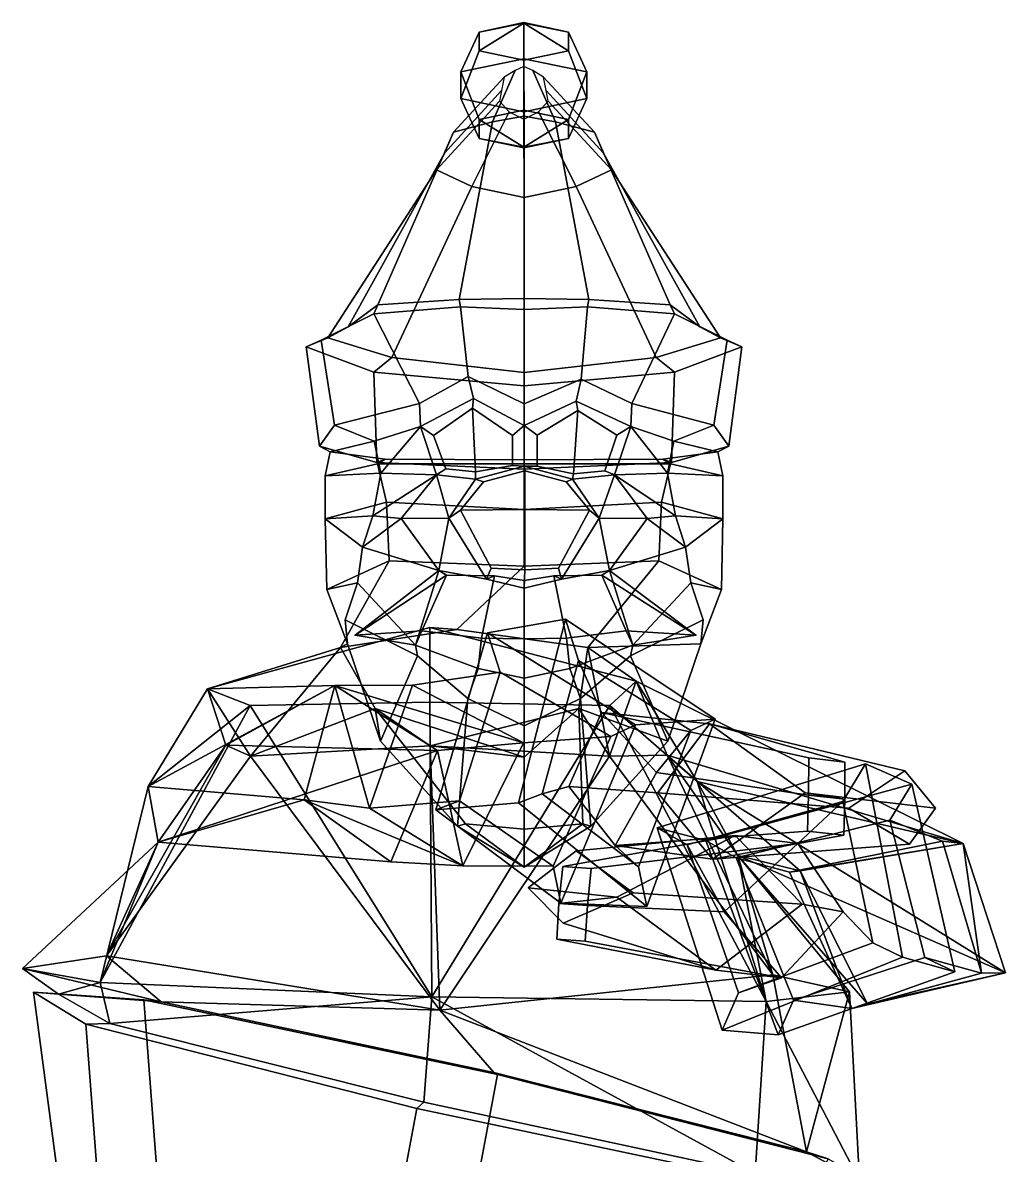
# Model space of a CAD drawing. Extents: x -126 to 174, y -161 to 360.
# Drawn here: x -126.2 to 173.9, y 14.1 to 360 of the extents above; entities that cross this region are included whole.
import ezdxf

# ---------------------------------------------------------------- set-up
doc = ezdxf.new("R2010")
doc.units = 0

msp = doc.modelspace()

# ---------------------------------------------------------------- linework, layer by layer
for p in [(-24.693838, 172.983459, 69.326523), (79.312729, 172.983459, 69.326523)]:
    msp.add_point(p)
for points in [[(13.226995, 357.175781, -37.056885), (26.835888, 360.039276, -43.950081), (26.83589, 349.030823, -55.218964), (7.589989, 344.981293, -45.470581)], [(26.83588, 348.585419, -16.37746), (26.835884, 359.854767, -27.861378), (13.226992, 351.448883, -23.270603)], [(13.226992, 351.448883, -23.270603), (26.835884, 359.854767, -27.861378), (13.226995, 357.175781, -37.056885)], [(26.835884, 359.854767, -27.861378), (26.835888, 360.039276, -43.950081), (13.226995, 357.175781, -37.056885)], [(26.83588, 348.585419, -16.37746), (40.444805, 351.448853, -23.270599), (26.835884, 359.854767, -27.861378)], [(26.835884, 359.854767, -27.861378), (40.444809, 357.175781, -37.056881), (26.835888, 360.039276, -43.950081)], [(40.444805, 351.448853, -23.270599), (40.444809, 357.175781, -37.056881), (26.835884, 359.854767, -27.861378)], [(40.444809, 357.175781, -37.056881), (46.081783, 344.981262, -45.470577), (26.83589, 349.030823, -55.218964), (26.835888, 360.039276, -43.950081)], [(7.589984, 336.882172, -25.973759), (13.226992, 351.448883, -23.270603), (13.226995, 357.175781, -37.056885), (7.589989, 344.981293, -45.470581)], [(46.081776, 336.882172, -25.973755), (46.081783, 344.981262, -45.470577), (40.444809, 357.175781, -37.056881), (40.444805, 351.448853, -23.270599)], [(26.83588, 332.832642, -16.225403), (26.83588, 348.585419, -16.37746), (13.226992, 351.448883, -23.270603), (7.589984, 336.882172, -25.973759)], [(26.83588, 332.832642, -16.225403), (46.081776, 336.882172, -25.973755), (40.444805, 351.448853, -23.270599), (26.83588, 348.585419, -16.37746)], [(13.226996, 330.414551, -48.173683), (7.589989, 344.981293, -45.470581), (26.83589, 349.030823, -55.218964), (26.83589, 333.278015, -55.066875)], [(26.825895, 346.601044, -23.410089), (24.130474, 345.436859, -23.901073), (17.251219, 329.703247, 33.095112), (26.877728, 331.514313, 36.088352)], [(26.825895, 346.601044, -23.410089), (26.877728, 331.514313, 36.088352), (36.504234, 329.703247, 33.095116), (29.521318, 345.436859, -23.901073)], [(40.444809, 330.414551, -48.173679), (26.83589, 333.278015, -55.066875), (26.83589, 349.030823, -55.218964), (46.081783, 344.981262, -45.470577)], [(20.789972, 343.441986, -24.742373), (20.039957, 339.333252, -26.475145), (2.642233, 320.20813, 17.402285), (5.320861, 326.599945, 27.966179)], [(24.130474, 345.436859, -23.901073), (20.789972, 343.441986, -24.742373), (5.320861, 326.599945, 27.966179), (17.251219, 329.703247, 33.095112)], [(7.589984, 336.882172, -25.973759), (7.589989, 344.981293, -45.470581), (13.226996, 330.414551, -48.173683), (13.226994, 324.687653, -34.387402)], [(29.521318, 345.436859, -23.901073), (36.504234, 329.703247, 33.095116), (48.434593, 326.599945, 27.966181), (32.861816, 343.441986, -24.742371)], [(32.861816, 343.441986, -24.742371), (48.434593, 326.599945, 27.966181), (51.113216, 320.20813, 17.402288), (33.611832, 339.333252, -26.475143)], [(46.081776, 336.882172, -25.973755), (40.444805, 324.687622, -34.387398), (40.444809, 330.414551, -48.173679), (46.081783, 344.981262, -45.470577)], [(20.039957, 339.333252, -26.475145), (19.353296, 336.018951, -27.872875), (0.189876, 315.052246, 8.880999), (2.642233, 320.20813, 17.402285)], [(33.611832, 339.333252, -26.475143), (51.113216, 320.20813, 17.402288), (53.565578, 315.052246, 8.881001), (34.298492, 336.018951, -27.872873)], [(19.353296, 336.018951, -27.872875), (22.35424, 332.779175, -29.239166), (10.907537, 310.012207, 0.551249), (0.189876, 315.052246, 8.880999)], [(26.83588, 332.832642, -16.225403), (7.589984, 336.882172, -25.973759), (13.226994, 324.687653, -34.387402), (26.835882, 321.824188, -27.494257)], [(26.83588, 332.832642, -16.225403), (26.835882, 321.824188, -27.494257), (40.444805, 324.687622, -34.387398), (46.081776, 336.882172, -25.973755)], [(34.298492, 336.018951, -27.872873), (53.565578, 315.052246, 8.881001), (42.847912, 310.012207, 0.551251), (31.297546, 332.779144, -29.239164)], [(22.35424, 332.779175, -29.239166), (26.825893, 330.596558, -30.159653), (26.877724, 306.616821, -5.060438), (10.907537, 310.012207, 0.551249)], [(26.835876, 322.008636, -43.582909), (13.226996, 330.414551, -48.173683), (26.83589, 333.278015, -55.066875)], [(31.297546, 332.779144, -29.239164), (42.847912, 310.012207, 0.551251), (26.877724, 306.616821, -5.060438), (26.825893, 330.596558, -30.159653)], [(26.835876, 322.008636, -43.582909), (26.83589, 333.278015, -55.066875), (40.444809, 330.414551, -48.173679)], [(-17.742844, 273.825684, 58.436119), (7.117462, 275.469116, 71.301369), (17.251219, 329.703247, 33.095112), (5.320861, 326.599945, 27.966179)], [(26.905725, 275.800354, 78.72905), (26.877728, 331.514313, 36.088352), (17.251219, 329.703247, 33.095112), (7.117462, 275.469116, 71.301369)], [(13.226994, 324.687653, -34.387402), (13.226996, 330.414551, -48.173683), (26.835876, 322.008636, -43.582909)], [(40.444805, 324.687622, -34.387398), (26.835876, 322.008636, -43.582909), (40.444809, 330.414551, -48.173679)], [(26.905725, 275.800354, 78.72905), (46.693985, 275.469116, 71.301369), (36.504234, 329.703247, 33.095116), (26.877728, 331.514313, 36.088352)], [(71.554298, 273.825684, 58.436119), (48.434593, 326.599945, 27.966181), (36.504234, 329.703247, 33.095116), (46.693985, 275.469116, 71.301369)], [(-26.783375, 267.128174, 30.988934), (-17.742844, 273.825684, 58.436119), (5.320861, 326.599945, 27.966179), (2.642233, 320.20813, 17.402285)], [(80.594826, 267.128174, 30.988934), (51.113216, 320.20813, 17.402288), (48.434593, 326.599945, 27.966181), (71.554298, 273.825684, 58.436119)], [(26.835882, 321.824188, -27.494257), (13.226994, 324.687653, -34.387402), (26.835876, 322.008636, -43.582909)], [(26.835882, 321.824188, -27.494257), (26.835876, 322.008636, -43.582909), (40.444805, 324.687622, -34.387398)], [(-33.053314, 263.813721, 8.020736), (-26.783375, 267.128174, 30.988934), (2.642233, 320.20813, 17.402285), (0.189876, 315.052246, 8.880999)], [(86.864769, 263.813721, 8.020736), (53.565578, 315.052246, 8.881001), (51.113216, 320.20813, 17.402288), (80.594826, 267.128174, 30.988934)], [(-13.465402, 257.734619, -12.718247), (-33.053314, 263.813721, 8.020736), (0.189876, 315.052246, 8.880999), (10.907537, 310.012207, 0.551249)], [(67.276848, 257.734619, -12.718247), (42.847912, 310.012207, 0.551251), (53.565578, 315.052246, 8.881001), (86.864769, 263.813721, 8.020736)], [(26.905724, 253.169281, -31.686663), (-13.465402, 257.734619, -12.718247), (10.907537, 310.012207, 0.551249), (26.877724, 306.616821, -5.060438)], [(26.905724, 253.169281, -31.686663), (26.877724, 306.616821, -5.060438), (42.847912, 310.012207, 0.551251), (67.276848, 257.734619, -12.718247)], [(-18.985195, 271.146545, 63.04776), (-17.742844, 273.825684, 58.436119), (-26.783375, 267.128174, 30.988934), (-35.082054, 263.071838, 32.398884)], [(7.506126, 273.211639, 76.206696), (7.117462, 275.469116, 71.301369), (-17.742844, 273.825684, 58.436119), (-18.985195, 271.146545, 63.04776)], [(26.905725, 272.46347, 82.322197), (26.905725, 275.800354, 78.72905), (7.117462, 275.469116, 71.301369), (7.506126, 273.211639, 76.206696)], [(26.905725, 272.46347, 82.322197), (46.305321, 273.211639, 76.206696), (46.693985, 275.469116, 71.301369), (26.905725, 275.800354, 78.72905)], [(46.305321, 273.211639, 76.206696), (72.796646, 271.146515, 63.04776), (71.554298, 273.825684, 58.436119), (46.693985, 275.469116, 71.301369)], [(72.796646, 271.146515, 63.04776), (88.893501, 263.071838, 32.398884), (80.594826, 267.128174, 30.988934), (71.554298, 273.825684, 58.436119)], [(-5.077782, 243.688904, 69.30027), (-18.985195, 271.146545, 63.04776), (-35.082054, 263.071838, 32.398884), (-31.034988, 237.117004, 50.740227)], [(9.862952, 251.934692, 80.414719), (7.506126, 273.211639, 76.206696), (-18.985195, 271.146545, 63.04776), (-5.077782, 243.688904, 69.30027)], [(26.905724, 243.605743, 84.638733), (26.905725, 272.46347, 82.322197), (7.506126, 273.211639, 76.206696), (9.862952, 251.934692, 80.414719)], [(26.905724, 243.605743, 84.638733), (44.352219, 251.13031, 80.485092), (46.305321, 273.211639, 76.206696), (26.905725, 272.46347, 82.322197)], [(44.352219, 251.13031, 80.485092), (59.761272, 243.688904, 69.300278), (72.796646, 271.146515, 63.04776), (46.305321, 273.211639, 76.206696)], [(59.761272, 243.688904, 69.300278), (84.846443, 237.117004, 50.740227), (88.893501, 263.071838, 32.398884), (72.796646, 271.146515, 63.04776)], [(-35.082054, 263.071838, 32.398884), (-26.783375, 267.128174, 30.988934), (-33.053314, 263.813721, 8.020736), (-39.607742, 261.060852, 6.597135)], [(88.893501, 263.071838, 32.398884), (93.419197, 261.060852, 6.597135), (86.864769, 263.813721, 8.020736), (80.594826, 267.128174, 30.988934)], [(-39.607742, 261.060852, 6.597135), (-33.053314, 263.813721, 8.020736), (-13.465402, 257.734619, -12.718247), (-18.994118, 253.283447, -16.152071)], [(-31.034988, 237.117004, 50.740227), (-35.082054, 263.071838, 32.398884), (-39.607742, 261.060852, 6.597135), (-35.608406, 230.677643, 13.438421)], [(93.419197, 261.060852, 6.597135), (72.805565, 253.283447, -16.152071), (67.276848, 257.734619, -12.718247), (86.864769, 263.813721, 8.020736)], [(84.846443, 237.117004, 50.740227), (89.419861, 230.677643, 13.438421), (93.419197, 261.060852, 6.597135), (88.893501, 263.071838, 32.398884)], [(-35.608406, 230.677643, 13.438421), (-39.607742, 261.060852, 6.597135), (-18.994118, 253.283447, -16.152071), (-18.098791, 225.67041, -12.375442)], [(89.419861, 230.677643, 13.438421), (71.91024, 225.67041, -12.375442), (72.805565, 253.283447, -16.152071), (93.419197, 261.060852, 6.597135)], [(-18.994118, 253.283447, -16.152071), (-13.465402, 257.734619, -12.718247), (26.905724, 253.169281, -31.686663), (26.905724, 249.170624, -35.906193)], [(72.805565, 253.283447, -16.152071), (26.905724, 249.170624, -35.906193), (26.905724, 253.169281, -31.686663), (67.276848, 257.734619, -12.718247)], [(-18.098791, 225.67041, -12.375442), (-18.994118, 253.283447, -16.152071), (26.905724, 249.170624, -35.906193), (26.905722, 223.662384, -32.043377)], [(71.91024, 225.67041, -12.375442), (26.905722, 223.662384, -32.043377), (26.905724, 249.170624, -35.906193), (72.805565, 253.283447, -16.152071)], [(9.862952, 251.934692, 80.414719), (-5.077782, 243.688904, 69.30027), (-4.785073, 236.755554, 67.800293), (11.431643, 245.288544, 79.763893)], [(26.905724, 243.605743, 84.638733), (9.862952, 251.934692, 80.414719), (11.431643, 245.288544, 79.763893), (26.905724, 236.997406, 81.915031)], [(26.905724, 243.605743, 84.638733), (26.905724, 236.997406, 81.915031), (42.783527, 244.481689, 79.777969), (44.352219, 251.13031, 80.485092)], [(44.352219, 251.13031, 80.485092), (42.783527, 244.481689, 79.777969), (59.468559, 236.755554, 67.800293), (59.761272, 243.688904, 69.300278)], [(-18.869452, 232.178986, 51.160728), (-4.785073, 236.755554, 67.800293), (-5.077782, 243.688904, 69.30027), (-31.034988, 237.117004, 50.740227)], [(11.172795, 242.315979, 77.301086), (11.431643, 245.288544, 79.763893), (-4.785073, 236.755554, 67.800293), (-0.764337, 233.947266, 67.485512)], [(12.072152, 222.822876, 75.471558), (11.172795, 242.315979, 77.301086), (-0.764337, 233.947266, 67.485512), (2.982665, 223.757446, 70.379333)], [(11.172795, 242.315979, 77.301086), (23.320669, 233.944092, 78.927116), (26.905724, 236.997406, 81.915031), (11.431643, 245.288544, 79.763893)], [(23.320669, 233.944092, 78.927116), (11.172795, 242.315979, 77.301086), (12.072152, 222.822876, 75.471558), (23.320669, 224.826843, 79.771317)], [(43.290398, 241.62085, 77.100037), (42.783527, 244.481689, 79.777969), (26.905724, 236.997406, 81.915031), (30.943916, 234.063354, 79.10743)], [(43.290398, 241.62085, 77.100037), (55.209743, 234.066772, 64.982018), (59.468559, 236.755554, 67.800293), (42.783527, 244.481689, 79.777969)], [(72.680901, 232.178986, 51.160728), (84.846443, 237.117004, 50.740227), (59.761272, 243.688904, 69.300278), (59.468559, 236.755554, 67.800293)], [(30.943916, 234.063354, 79.10743), (30.943916, 224.558746, 80.149673), (41.973385, 222.21051, 74.841347), (43.290398, 241.62085, 77.100037)], [(41.973385, 222.21051, 74.841347), (51.535709, 223.206543, 68.554626), (55.209743, 234.066772, 64.982018), (43.290398, 241.62085, 77.100037)], [(-31.034988, 237.117004, 50.740227), (-35.608406, 230.677643, 13.438421), (-32.302864, 229.014526, 14.244472), (-18.869452, 232.178986, 51.160728)], [(-16.8967, 222.477356, 51.487389), (-4.785073, 236.755554, 67.800293), (-18.869452, 232.178986, 51.160728)], [(0.145194, 221.916748, 71.380676), (-4.785073, 236.755554, 67.800293), (-16.8967, 222.477356, 51.487389)], [(2.982665, 223.757446, 70.379333), (-0.764337, 233.947266, 67.485512), (-4.785073, 236.755554, 67.800293), (0.145194, 221.916748, 71.380676)], [(23.320669, 224.826843, 79.771317), (26.905724, 224.579407, 82.975716), (26.905724, 236.997406, 81.915031), (23.320669, 233.944092, 78.927116)], [(30.943916, 224.558746, 80.149673), (30.943916, 234.063354, 79.10743), (26.905724, 236.997406, 81.915031), (26.905724, 224.579407, 82.975716)], [(51.535709, 223.206543, 68.554626), (54.538292, 221.916748, 71.380676), (59.468559, 236.755554, 67.800293), (55.209743, 234.066772, 64.982018)], [(54.538292, 221.916748, 71.380676), (70.708145, 222.477356, 51.487389), (59.468559, 236.755554, 67.800293)], [(70.708145, 222.477356, 51.487389), (72.680901, 232.178986, 51.160728), (59.468559, 236.755554, 67.800293)], [(84.846443, 237.117004, 50.740227), (72.680901, 232.178986, 51.160728), (86.114319, 229.014526, 14.244472), (89.419861, 230.677643, 13.438421)], [(-18.869452, 232.178986, 51.160728), (-32.302864, 229.014526, 14.244472), (-33.807274, 221.661194, 15.293547), (-16.8967, 222.477356, 51.487389)], [(72.680901, 232.178986, 51.160728), (70.708145, 222.477356, 51.487389), (87.618721, 221.661194, 15.293547), (86.114319, 229.014526, 14.244472)], [(-35.608406, 230.677643, 13.438421), (-18.098791, 225.67041, -12.375442), (-15.512662, 226.719238, -12.068538), (-32.302864, 229.014526, 14.244472)], [(-33.807274, 221.661194, 15.293547), (-32.302864, 229.014526, 14.244472), (-15.512662, 226.719238, -12.068538), (-17.825026, 225.340576, -14.496095)], [(89.419861, 230.677643, 13.438421), (86.114319, 229.014526, 14.244472), (69.324112, 226.719238, -12.068538), (71.91024, 225.67041, -12.375442)], [(87.618721, 221.661194, 15.293547), (71.636467, 225.340576, -14.496095), (69.324112, 226.719238, -12.068538), (86.114319, 229.014526, 14.244472)], [(-33.829056, 208.467285, 17.472479), (-33.807274, 221.661194, 15.293547), (-17.825026, 225.340576, -14.496095), (-15.080248, 213.643524, -15.979824)], [(-18.098791, 225.67041, -12.375442), (26.905722, 223.662384, -32.043377), (26.905722, 226.492706, -29.227942), (-15.512662, 226.719238, -12.068538)], [(-17.825026, 225.340576, -14.496095), (-15.512662, 226.719238, -12.068538), (26.905722, 226.492706, -29.227942), (26.90572, 225.266418, -29.573734)], [(-15.080248, 213.643524, -15.979824), (-17.825026, 225.340576, -14.496095), (26.90572, 225.266418, -29.573734), (26.905706, 211.390198, -28.114416)], [(68.891693, 213.643524, -15.979824), (26.905706, 211.390198, -28.114416), (26.90572, 225.266418, -29.573734), (71.636467, 225.340576, -14.496095)], [(71.636467, 225.340576, -14.496095), (26.90572, 225.266418, -29.573734), (26.905722, 226.492706, -29.227942), (69.324112, 226.719238, -12.068538)], [(71.91024, 225.67041, -12.375442), (69.324112, 226.719238, -12.068538), (26.905722, 226.492706, -29.227942), (26.905722, 223.662384, -32.043377)], [(87.640511, 208.467285, 17.472479), (68.891693, 213.643524, -15.979824), (71.636467, 225.340576, -14.496095), (87.618721, 221.661194, 15.293547)], [(-16.8967, 222.477356, 51.487389), (-33.807274, 221.661194, 15.293547), (-33.829056, 208.467285, 17.472479), (-19.338469, 209.378174, 51.336212)], [(-19.338469, 209.378174, 51.336212), (0.145194, 221.916748, 71.380676), (-16.8967, 222.477356, 51.487389)], [(-10.684491, 208.561462, 74.557228), (0.145194, 221.916748, 71.380676), (-19.338469, 209.378174, 51.336212)], [(-10.684491, 208.561462, 74.557228), (3.947268, 208.714783, 77.59166), (0.145194, 221.916748, 71.380676)], [(12.072152, 222.822876, 75.471558), (2.982665, 223.757446, 70.379333), (0.145194, 221.916748, 71.380676), (12.105044, 220.635834, 77.667389)], [(3.947268, 208.714783, 77.59166), (12.105044, 220.635834, 77.667389), (0.145194, 221.916748, 71.380676)], [(27.164106, 211.37616, 101.497566), (27.164106, 223.193054, 97.367538), (14.541232, 219.758789, 93.851021), (7.464904, 211.194458, 95.048355)], [(12.072152, 222.822876, 75.471558), (12.105044, 220.635834, 77.667389), (26.905724, 224.579407, 82.975716), (23.320669, 224.826843, 79.771317)], [(27.164106, 223.193054, 97.367538), (26.905724, 224.579407, 82.975716), (12.105044, 220.635834, 77.667389), (14.541232, 219.758789, 93.851021)], [(27.164106, 223.193054, 97.367538), (39.78698, 219.758789, 93.851021), (41.706402, 220.635834, 77.667389), (26.905724, 224.579407, 82.975716)], [(41.973385, 222.21051, 74.841347), (30.943916, 224.558746, 80.149673), (26.905724, 224.579407, 82.975716), (41.706402, 220.635834, 77.667389)], [(27.164106, 211.37616, 101.497566), (46.863308, 211.194458, 95.048355), (39.78698, 219.758789, 93.851021), (27.164106, 223.193054, 97.367538)], [(41.973385, 222.21051, 74.841347), (41.706402, 220.635834, 77.667389), (54.538292, 221.916748, 71.380676), (51.535709, 223.206543, 68.554626)], [(49.864182, 208.714783, 77.59166), (54.538292, 221.916748, 71.380676), (41.706402, 220.635834, 77.667389)], [(64.495941, 208.561462, 74.557228), (54.538292, 221.916748, 71.380676), (49.864182, 208.714783, 77.59166)], [(73.149918, 209.378174, 51.336212), (70.708145, 222.477356, 51.487389), (54.538292, 221.916748, 71.380676)], [(64.495941, 208.561462, 74.557228), (73.149918, 209.378174, 51.336212), (54.538292, 221.916748, 71.380676)], [(70.708145, 222.477356, 51.487389), (73.149918, 209.378174, 51.336212), (87.640511, 208.467285, 17.472479), (87.618721, 221.661194, 15.293547)], [(7.464904, 211.194458, 95.048355), (14.541232, 219.758789, 93.851021), (12.105044, 220.635834, 77.667389), (3.947268, 208.714783, 77.59166)], [(46.863308, 211.194458, 95.048355), (49.864182, 208.714783, 77.59166), (41.706402, 220.635834, 77.667389), (39.78698, 219.758789, 93.851021)], [(-33.3927, 186.913025, 18.835165), (-33.829056, 208.467285, 17.472479), (-15.080248, 213.643524, -15.979824), (-14.287532, 195.655853, -13.068977)], [(-14.287532, 195.655853, -13.068977), (-15.080248, 213.643524, -15.979824), (26.905706, 211.390198, -28.114416), (26.905706, 194.030151, -23.683256)], [(16.889231, 193.446472, 90.212662), (7.464904, 211.194458, 95.048355), (3.947268, 208.714783, 77.59166), (15.439263, 190.127747, 77.342934)], [(27.164106, 192.924988, 95.442688), (27.164106, 211.37616, 101.497566), (7.464904, 211.194458, 95.048355), (16.889231, 193.446472, 90.212662)], [(68.098976, 195.655853, -13.068978), (26.905706, 194.030151, -23.683256), (26.905706, 211.390198, -28.114416), (68.891693, 213.643524, -15.979824)], [(27.164106, 192.924988, 95.442688), (37.43898, 193.446472, 90.212662), (46.863308, 211.194458, 95.048355), (27.164106, 211.37616, 101.497566)], [(37.43898, 193.446472, 90.212662), (38.372185, 190.127747, 77.342934), (49.864182, 208.714783, 77.59166), (46.863308, 211.194458, 95.048355)], [(87.204155, 186.913025, 18.835165), (68.098976, 195.655853, -13.068978), (68.891693, 213.643524, -15.979824), (87.640511, 208.467285, 17.472479)], [(-19.338469, 209.378174, 51.336212), (-33.829056, 208.467285, 17.472479), (-22.404543, 199.854797, 50.779434)], [(-24.010286, 188.924927, 50.958138), (-22.404543, 199.854797, 50.779434), (-33.829056, 208.467285, 17.472479), (-33.3927, 186.913025, 18.835165)], [(-22.404543, 199.854797, 50.779434), (-10.684491, 208.561462, 74.557228), (-19.338469, 209.378174, 51.336212)], [(0.812129, 192.748108, 71.439796), (-10.684491, 208.561462, 74.557228), (-22.404543, 199.854797, 50.779434)], [(0.812129, 192.748108, 71.439796), (3.947268, 208.714783, 77.59166), (-10.684491, 208.561462, 74.557228)], [(15.439263, 190.127747, 77.342934), (3.947268, 208.714783, 77.59166), (0.812129, 192.748108, 71.439796)], [(38.372185, 190.127747, 77.342934), (52.999321, 192.748108, 71.439796), (49.864182, 208.714783, 77.59166)], [(52.999321, 192.748108, 71.439796), (64.495941, 208.561462, 74.557228), (49.864182, 208.714783, 77.59166)], [(52.999321, 192.748108, 71.439796), (76.215996, 199.854797, 50.779434), (64.495941, 208.561462, 74.557228)], [(76.215996, 199.854797, 50.779434), (73.149918, 209.378174, 51.336212), (64.495941, 208.561462, 74.557228)], [(73.149918, 209.378174, 51.336212), (76.215996, 199.854797, 50.779434), (87.640511, 208.467285, 17.472479)], [(77.821739, 188.924927, 50.958138), (87.204155, 186.913025, 18.835165), (87.640511, 208.467285, 17.472479), (76.215996, 199.854797, 50.779434)], [(-24.010286, 188.924927, 50.958138), (-6.29588, 169.92215, 77.749146), (0.812129, 192.748108, 71.439796), (-22.404543, 199.854797, 50.779434)], [(77.821739, 188.924927, 50.958138), (76.215996, 199.854797, 50.779434), (52.999321, 192.748108, 71.439796), (60.107327, 169.92215, 77.749146)], [(-27.064161, 170.301361, 22.944277), (-33.3927, 186.913025, 18.835165), (-14.287532, 195.655853, -13.068977), (-29.139305, 169.210999, 20.255829)], [(-29.139305, 169.210999, 20.255829), (-14.287532, 195.655853, -13.068977), (26.905706, 194.030151, -23.683256), (6.352144, 174.75293, -0.227136)], [(46.344757, 169.210999, 20.255827), (6.352144, 174.75293, -0.227136), (26.905706, 194.030151, -23.683256), (68.098976, 195.655853, -13.068978)], [(80.87561, 170.301361, 22.944277), (46.344757, 169.210999, 20.255827), (68.098976, 195.655853, -13.068978), (87.204155, 186.913025, 18.835165)], [(3.178319, 191.327454, 85.440018), (0.812129, 192.748108, 71.439796), (-24.693838, 172.983459, 69.326523)], [(-24.693838, 172.983459, 69.326523), (0.812129, 192.748108, 71.439796), (-6.29588, 169.92215, 77.749146)], [(-4.298882, 174.278748, 87.83403), (3.178319, 191.327454, 85.440018), (-24.693838, 172.983459, 69.326523)], [(17.875689, 191.065186, 85.557129), (3.178319, 191.327454, 85.440018), (-4.298882, 174.278748, 87.83403), (13.914737, 172.087433, 96.501595)], [(3.178319, 191.327454, 85.440018), (17.875689, 191.065186, 85.557129), (15.439263, 190.127747, 77.342934), (0.812129, 192.748108, 71.439796)], [(13.914737, 172.087433, 96.501595), (26.905724, 171.883972, 97.185303), (26.905724, 189.651184, 88.305695), (17.875689, 191.065186, 85.557129)], [(27.164106, 192.924988, 95.442688), (16.889231, 193.446472, 90.212662), (15.439263, 190.127747, 77.342934), (26.905724, 187.340393, 83.262421)], [(26.905724, 189.651184, 88.305695), (26.905724, 187.340393, 83.262421), (15.439263, 190.127747, 77.342934), (17.875689, 191.065186, 85.557129)], [(27.164106, 192.924988, 95.442688), (26.905724, 187.340393, 83.262421), (38.372185, 190.127747, 77.342934), (37.43898, 193.446472, 90.212662)], [(39.896709, 172.087433, 96.501595), (35.93576, 191.065186, 85.557129), (26.905724, 189.651184, 88.305695), (26.905724, 171.883972, 97.185303)], [(26.905724, 189.651184, 88.305695), (35.93576, 191.065186, 85.557129), (38.372185, 190.127747, 77.342934), (26.905724, 187.340393, 83.262421)], [(50.633129, 191.327454, 85.440018), (52.999321, 192.748108, 71.439796), (38.372185, 190.127747, 77.342934), (35.93576, 191.065186, 85.557129)], [(35.93576, 191.065186, 85.557129), (39.896709, 172.087433, 96.501595), (58.110332, 174.278748, 87.83403), (50.633129, 191.327454, 85.440018)], [(50.633129, 191.327454, 85.440018), (79.312729, 172.983459, 69.326523), (52.999321, 192.748108, 71.439796)], [(58.110332, 174.278748, 87.83403), (79.312729, 172.983459, 69.326523), (50.633129, 191.327454, 85.440018)], [(79.312729, 172.983459, 69.326523), (60.107327, 169.92215, 77.749146), (52.999321, 192.748108, 71.439796)], [(-27.064161, 170.301361, 22.944277), (-27.733511, 177.66684, 54.128418), (-24.010286, 188.924927, 50.958138), (-33.3927, 186.913025, 18.835165)], [(-24.010286, 188.924927, 50.958138), (-27.733511, 177.66684, 54.128418), (-5.61271, 166.700409, 68.737961), (-6.29588, 169.92215, 77.749146)], [(77.821739, 188.924927, 50.958138), (60.107327, 169.92215, 77.749146), (59.424156, 166.700409, 68.737961), (81.544968, 177.66684, 54.128418)], [(80.87561, 170.301361, 22.944277), (87.204155, 186.913025, 18.835165), (77.821739, 188.924927, 50.958138), (81.544968, 177.66684, 54.128418)], [(-5.61271, 166.700409, 68.737961), (-27.733511, 177.66684, 54.128418), (-27.064161, 170.301361, 22.944277), (-16.986094, 140.6539, 38.938705)], [(25.237782, 121.765015, 201.590118), (39.513031, 177.828186, 178.841782), (15.725861, 173.701965, 157.240662), (-0.079105, 119.679504, 180.33638)], [(60.880001, 145.618713, 108.432961), (15.725861, 173.701965, 157.240662), (39.513031, 177.828186, 178.841782), (85.216919, 147.287201, 130.842606)], [(25.237782, 121.765015, 201.590118), (32.401928, 124.504639, 193.168839), (43.46862, 165.234009, 175.52034), (39.513031, 177.828186, 178.841782)], [(85.216919, 147.287201, 130.842606), (39.513031, 177.828186, 178.841782), (43.46862, 165.234009, 175.52034), (77.840668, 143.83963, 139.57225)], [(59.424156, 166.700409, 68.737961), (70.797539, 140.6539, 38.938705), (80.87561, 170.301361, 22.944277), (81.544968, 177.66684, 54.128418)], [(-1.853932, 175.367249, 2.239107), (-1.857344, 152.501892, -48.723801), (-56.752666, 151.529907, -39.934933), (-69.75901, 156.565063, -4.421881)], [(-1.853932, 175.367249, 2.239107), (-69.75901, 156.565063, -4.421881), (-29.139305, 169.210999, 20.255829), (6.352144, 174.75293, -0.227136)], [(-6.29588, 169.92215, 77.749146), (-4.298882, 174.278748, 87.83403), (-24.693838, 172.983459, 69.326523)], [(13.914737, 172.087433, 96.501595), (-4.298882, 174.278748, 87.83403), (-6.29588, 169.92215, 77.749146), (12.91311, 162.788391, 86.59597)], [(-1.853932, 175.367249, 2.239107), (61.16642, 158.982086, -2.014176), (53.064346, 151.529907, -39.934933), (-1.857344, 152.501892, -48.723801)], [(6.352144, 174.75293, -0.227136), (46.344757, 169.210999, 20.255827), (61.16642, 158.982086, -2.014176), (-1.853932, 175.367249, 2.239107)], [(-0.079105, 119.679504, 180.33638), (15.725861, 173.701965, 157.240662), (19.551773, 161.703033, 154.01091), (7.201927, 122.421234, 171.781738)], [(60.880001, 145.618713, 108.432961), (53.383064, 142.072144, 117.309464), (19.551773, 161.703033, 154.01091), (15.725861, 173.701965, 157.240662)], [(39.896709, 172.087433, 96.501595), (40.898338, 162.788391, 86.59597), (60.107327, 169.92215, 77.749146), (58.110332, 174.278748, 87.83403)], [(60.107327, 169.92215, 77.749146), (79.312729, 172.983459, 69.326523), (58.110332, 174.278748, 87.83403)], [(-16.986094, 140.6539, 38.938705), (-27.064161, 170.301361, 22.944277), (-29.139305, 169.210999, 20.255829), (-18.552479, 150.590912, 44.082733)], [(9.730815, 153.636902, 88.643822), (12.91311, 162.788391, 86.59597), (-6.29588, 169.92215, 77.749146), (-5.61271, 166.700409, 68.737961)], [(26.905724, 171.883972, 97.185303), (13.914737, 172.087433, 96.501595), (12.91311, 162.788391, 86.59597), (26.905724, 159.821594, 92.067337)], [(26.905724, 171.883972, 97.185303), (26.905724, 159.821594, 92.067337), (40.898338, 162.788391, 86.59597), (39.896709, 172.087433, 96.501595)], [(44.080631, 153.636902, 88.643822), (59.424156, 166.700409, 68.737961), (60.107327, 169.92215, 77.749146), (40.898338, 162.788391, 86.59597)], [(70.797539, 140.6539, 38.938705), (43.634979, 150.590912, 44.082733), (46.344757, 169.210999, 20.255827), (80.87561, 170.301361, 22.944277)], [(-69.75901, 156.565063, -4.421881), (-56.614574, 136.012634, 55.573406), (-29.139305, 169.210999, 20.255829)], [(-56.614574, 136.012634, 55.573406), (-18.552479, 150.590912, 44.082733), (-29.139305, 169.210999, 20.255829)], [(6.54569, 114.652374, 70.69062), (9.730815, 153.636902, 88.643822), (-5.61271, 166.700409, 68.737961), (-16.986094, 140.6539, 38.938705)], [(52.935226, 136.012634, 55.573406), (46.344757, 169.210999, 20.255827), (43.634979, 150.590912, 44.082733)], [(47.265759, 114.652374, 70.69062), (70.797539, 140.6539, 38.938705), (59.424156, 166.700409, 68.737961), (44.080631, 153.636902, 88.643822)], [(61.16642, 158.982086, -2.014176), (46.344757, 169.210999, 20.255827), (52.935226, 136.012634, 55.573406)], [(26.905724, 145.291412, 95.010033), (26.905724, 159.821594, 92.067337), (12.91311, 162.788391, 86.59597), (9.730815, 153.636902, 88.643822)], [(26.905724, 145.291412, 95.010033), (44.080631, 153.636902, 88.643822), (40.898338, 162.788391, 86.59597), (26.905724, 159.821594, 92.067337)], [(40.57188, 126.764771, 183.690048), (50.506878, 149.334869, 168.057724), (43.46862, 165.234009, 175.52034), (32.401928, 124.504639, 193.168839)], [(67.384773, 131.082886, 143.757553), (77.840668, 143.83963, 139.57225), (43.46862, 165.234009, 175.52034), (50.506878, 149.334869, 168.057724)], [(7.201927, 122.421234, 171.781738), (19.551773, 161.703033, 154.01091), (-7.170946, 157.757721, 129.978058), (-20.280771, 120.149078, 148.457306)], [(-7.170946, 157.757721, 129.978058), (19.551773, 161.703033, 154.01091), (53.383064, 142.072144, 117.309464), (26.71002, 140.144501, 93.030022)], [(-87.921417, 126.812286, -19.376278), (-30.889812, 157.579468, 81.38652), (-69.75901, 156.565063, -4.421881)], [(-87.921417, 126.812286, -19.376278), (-40.249817, 122.732544, 98.814888), (-30.889812, 157.579468, 81.38652)], [(-87.921417, 126.812286, -19.376278), (-69.75901, 156.565063, -4.421881), (-56.752666, 151.529907, -39.934933)], [(-64.14325, 139.40033, 20.356501), (-69.75901, 156.565063, -4.421881), (-30.889812, 157.579468, 81.38652)], [(-64.14325, 139.40033, 20.356501), (-56.614574, 136.012634, 55.573406), (-69.75901, 156.565063, -4.421881)], [(-64.14325, 139.40033, 20.356501), (-30.889812, 157.579468, 81.38652), (0.457791, 137.722473, 51.256992)], [(-20.280771, 120.149078, 148.457306), (-30.889812, 157.579468, 81.38652), (-40.249817, 122.732544, 98.814888)], [(26.71002, 140.144501, 93.030022), (-30.889812, 157.579468, 81.38652), (-7.170946, 157.757721, 129.978058)], [(-20.280771, 120.149078, 148.457306), (-7.170946, 157.757721, 129.978058), (-30.889812, 157.579468, 81.38652)], [(26.71002, 140.144501, 93.030022), (0.457791, 137.722473, 51.256992), (-30.889812, 157.579468, 81.38652)], [(70.550842, 136.321411, 43.000477), (61.16642, 158.982086, -2.014176), (52.935226, 136.012634, 55.573406)], [(79.805679, 128.289825, -32.986748), (53.064346, 151.529907, -39.934933), (61.16642, 158.982086, -2.014176)], [(70.550842, 136.321411, 43.000477), (161.020386, 109.384155, 44.326141), (61.16642, 158.982086, -2.014176)], [(79.805679, 128.289825, -32.986748), (61.16642, 158.982086, -2.014176), (161.020386, 109.384155, 44.326141)], [(-1.28747, 62.500732, -106.341522), (-56.752666, 151.529907, -39.934933), (-1.857344, 152.501892, -48.723801)], [(-1.28747, 62.500732, -106.341522), (-1.857344, 152.501892, -48.723801), (53.064346, 151.529907, -39.934933)], [(26.905724, 102.135208, 73.932556), (26.905724, 145.291412, 95.010033), (9.730815, 153.636902, 88.643822), (6.54569, 114.652374, 70.69062)], [(26.905724, 102.135208, 73.932556), (47.265759, 114.652374, 70.69062), (44.080631, 153.636902, 88.643822), (26.905724, 145.291412, 95.010033)], [(-102.587402, 66.866547, -70.504143), (-56.752666, 151.529907, -39.934933), (-1.28747, 62.500732, -106.341522)], [(-102.587402, 66.866547, -70.504143), (-87.921417, 126.812286, -19.376278), (-56.752666, 151.529907, -39.934933)], [(-1.823221, 139.182007, 62.448235), (-18.552479, 150.590912, 44.082733), (-56.614574, 136.012634, 55.573406)], [(6.54569, 114.652374, 70.69062), (-16.986094, 140.6539, 38.938705), (-18.552479, 150.590912, 44.082733), (8.964635, 115.344666, 54.783936)], [(8.964635, 115.344666, 54.783936), (-18.552479, 150.590912, 44.082733), (26.905724, 135.747192, 28.840784), (26.905724, 113.71051, 50.487862)], [(26.905724, 135.747192, 28.840784), (-18.552479, 150.590912, 44.082733), (-1.823221, 139.182007, 62.448235)], [(26.905724, 135.747192, 28.840784), (-1.823221, 139.182007, 62.448235), (43.634979, 150.590912, 44.082733)], [(-1.823221, 139.182007, 62.448235), (52.935226, 136.012634, 55.573406), (43.634979, 150.590912, 44.082733)], [(100.868393, 61.088287, -73.541344), (-1.28747, 62.500732, -106.341522), (53.064346, 151.529907, -39.934933)], [(44.846813, 115.344666, 54.783936), (26.905724, 113.71051, 50.487862), (26.905724, 135.747192, 28.840784), (43.634979, 150.590912, 44.082733)], [(67.785339, 124.870605, 213.970886), (83.48214, 145.908813, 188.861755), (50.506878, 149.334869, 168.057724), (40.57188, 126.764771, 183.690048)], [(47.265759, 114.652374, 70.69062), (44.846813, 115.344666, 54.783936), (43.634979, 150.590912, 44.082733), (70.797539, 140.6539, 38.938705)], [(113.753036, 124.126312, 141.106354), (67.384773, 131.082886, 143.757553), (50.506878, 149.334869, 168.057724), (113.835022, 135.485168, 141.484299)], [(124.879669, 134.238037, 148.111725), (113.835022, 135.485168, 141.484299), (50.506878, 149.334869, 168.057724), (83.48214, 145.908813, 188.861755)], [(100.868393, 61.088287, -73.541344), (53.064346, 151.529907, -39.934933), (79.805679, 128.289825, -32.986748)], [(38.137669, 91.179993, 139.472809), (35.797813, 102.38681, 141.083862), (53.383064, 142.072144, 117.309464), (60.880001, 145.618713, 108.432961)], [(38.137669, 91.179993, 139.472809), (60.880001, 145.618713, 108.432961), (85.216919, 147.287201, 130.842606), (64.350822, 90.101501, 161.367172)], [(64.350822, 90.101501, 161.367172), (85.216919, 147.287201, 130.842606), (77.840668, 143.83963, 139.57225), (61.813728, 102.201965, 163.118805)], [(126.055946, 120.155518, 227.604156), (143.214066, 131.543121, 220.429382), (83.48214, 145.908813, 188.861755), (67.785339, 124.870605, 213.970886)], [(152.590042, 120.155518, 204.786301), (112.715904, 124.870605, 167.519821), (83.48214, 145.908813, 188.861755), (143.214066, 131.543121, 220.429382)], [(124.877274, 122.877411, 147.636414), (124.879669, 134.238037, 148.111725), (83.48214, 145.908813, 188.861755), (112.715904, 124.870605, 167.519821)], [(26.71002, 140.144501, 93.030022), (53.383064, 142.072144, 117.309464), (35.797813, 102.38681, 141.083862), (8.17437, 102.583099, 117.687401)], [(54.689991, 108.767212, 163.708267), (61.813728, 102.201965, 163.118805), (77.840668, 143.83963, 139.57225), (67.384773, 131.082886, 143.757553)], [(-100.63205, 75.007431, 83.604324), (-64.14325, 139.40033, 20.356501), (-84.81926, 109.763641, 6.835955)], [(-100.63205, 75.007431, 83.604324), (-56.614574, 136.012634, 55.573406), (-64.14325, 139.40033, 20.356501)], [(-84.81926, 109.763641, 6.835955), (-64.14325, 139.40033, 20.356501), (0.457791, 137.722473, 51.256992)], [(1.136525, 58.468735, 112.002518), (-1.823221, 139.182007, 62.448235), (-56.614574, 136.012634, 55.573406)], [(1.136525, 58.468735, 112.002518), (52.935226, 136.012634, 55.573406), (-1.823221, 139.182007, 62.448235)], [(8.17437, 102.583099, 117.687401), (0.457791, 137.722473, 51.256992), (26.71002, 140.144501, 93.030022)], [(1.136525, 58.468735, 112.002518), (-56.614574, 136.012634, 55.573406), (-100.63205, 75.007431, 83.604324)], [(-13.833987, 103.72702, 73.895454), (-84.81926, 109.763641, 6.835955), (0.457791, 137.722473, 51.256992)], [(8.17437, 102.583099, 117.687401), (-13.833987, 103.72702, 73.895454), (0.457791, 137.722473, 51.256992)], [(1.136525, 58.468735, 112.002518), (102.823746, 69.229156, 80.567116), (52.935226, 136.012634, 55.573406)], [(102.823746, 69.229156, 80.567116), (70.550842, 136.321411, 43.000477), (52.935226, 136.012634, 55.573406)], [(102.823746, 69.229156, 80.567116), (92.222733, 105.697144, 4.875869), (70.550842, 136.321411, 43.000477)], [(92.222733, 105.697144, 4.875869), (111.245117, 100.974045, 60.465939), (70.550842, 136.321411, 43.000477)], [(70.550842, 136.321411, 43.000477), (111.245117, 100.974045, 60.465939), (161.020386, 109.384155, 44.326141)], [(124.877274, 122.877411, 147.636414), (113.753036, 124.126312, 141.106354), (113.835022, 135.485168, 141.484299), (124.879669, 134.238037, 148.111725)], [(82.362114, 110.261841, 99.507957), (67.560875, 114.109863, 128.891235), (131.154526, 133.708221, 158.845673), (145.297501, 127.46698, 130.376602)], [(67.560875, 114.109863, 128.891235), (76.726418, 108.949951, 134.53653), (124.234528, 122.14856, 156.901657), (131.154526, 133.708221, 158.845673)], [(142.438004, 74.643723, 174.606934), (131.154526, 133.708221, 158.845673), (124.234528, 122.14856, 156.901657), (133.451508, 79.051346, 169.169617)], [(144.605347, 109.149078, 218.544479), (152.590042, 120.155518, 204.786301), (143.214066, 131.543121, 220.429382), (126.055946, 120.155518, 227.604156)], [(142.438004, 74.643723, 174.606934), (158.462616, 70.150879, 145.970566), (145.297501, 127.46698, 130.376602), (131.154526, 133.708221, 158.845673)], [(113.446983, 113.152435, 141.223114), (54.689991, 108.767212, 163.708267), (67.384773, 131.082886, 143.757553), (113.753036, 124.126312, 141.106354)], [(100.868393, 61.088287, -73.541344), (79.805679, 128.289825, -32.986748), (92.222733, 105.697144, 4.875869)], [(79.805679, 128.289825, -32.986748), (161.020386, 109.384155, 44.326141), (173.879715, 69.847031, 31.148277)], [(92.222733, 105.697144, 4.875869), (79.805679, 128.289825, -32.986748), (173.879715, 69.847031, 31.148277)], [(-102.587402, 66.866547, -70.504143), (-84.81926, 109.763641, 6.835955), (-87.921417, 126.812286, -19.376278)], [(-84.81926, 109.763641, 6.835955), (-40.249817, 122.732544, 98.814888), (-87.921417, 126.812286, -19.376278)], [(54.689991, 108.767212, 163.708267), (40.57188, 126.764771, 183.690048), (32.401928, 124.504639, 193.168839), (61.813728, 102.201965, 163.118805)], [(84.434914, 104.544861, 185.121567), (67.785339, 124.870605, 213.970886), (40.57188, 126.764771, 183.690048), (54.689991, 108.767212, 163.708267)], [(144.605347, 109.149078, 218.544479), (126.055946, 120.155518, 227.604156), (67.785339, 124.870605, 213.970886), (84.434914, 104.544861, 185.121567)], [(82.362114, 110.261841, 99.507957), (145.297501, 127.46698, 130.376602), (138.629654, 116.467194, 128.48262), (91.671715, 104.97525, 105.248825)], [(144.605347, 109.149078, 218.544479), (84.434914, 104.544861, 185.121567), (112.715904, 124.870605, 167.519821), (152.590042, 120.155518, 204.786301)], [(124.531319, 111.901489, 147.861023), (124.877274, 122.877411, 147.636414), (112.715904, 124.870605, 167.519821), (84.434914, 104.544861, 185.121567)], [(158.462616, 70.150879, 145.970566), (149.323608, 74.58815, 140.447769), (138.629654, 116.467194, 128.48262), (145.297501, 127.46698, 130.376602)], [(-13.833987, 103.72702, 73.895454), (-40.249817, 122.732544, 98.814888), (-84.81926, 109.763641, 6.835955)], [(8.17437, 102.583099, 117.687401), (-20.280771, 120.149078, 148.457306), (-40.249817, 122.732544, 98.814888)], [(8.17437, 102.583099, 117.687401), (-40.249817, 122.732544, 98.814888), (-13.833987, 103.72702, 73.895454)], [(8.17437, 102.583099, 117.687401), (35.797813, 102.38681, 141.083862), (7.201927, 122.421234, 171.781738), (-20.280771, 120.149078, 148.457306)], [(38.137669, 91.179993, 139.472809), (-0.079105, 119.679504, 180.33638), (7.201927, 122.421234, 171.781738), (35.797813, 102.38681, 141.083862)], [(38.137669, 91.179993, 139.472809), (64.350822, 90.101501, 161.367172), (25.237782, 121.765015, 201.590118), (-0.079105, 119.679504, 180.33638)], [(64.350822, 90.101501, 161.367172), (61.813728, 102.201965, 163.118805), (32.401928, 124.504639, 193.168839), (25.237782, 121.765015, 201.590118)], [(87.969963, 88.486191, 122.739311), (110.553856, 109.404999, 139.897919), (124.234528, 122.14856, 156.901657), (76.726418, 108.949951, 134.53653)], [(124.316322, 88.486191, 155.344574), (133.451508, 79.051346, 169.169617), (124.234528, 122.14856, 156.901657), (110.553856, 109.404999, 139.897919)], [(124.531319, 111.901489, 147.861023), (113.446983, 113.152435, 141.223114), (113.753036, 124.126312, 141.106354), (124.877274, 122.877411, 147.636414)], [(26.905724, 102.135208, 73.932556), (6.54569, 114.652374, 70.69062), (8.964635, 115.344666, 54.783936)], [(26.905724, 102.135208, 73.932556), (8.964635, 115.344666, 54.783936), (26.905724, 113.71051, 50.487862)], [(26.905724, 102.135208, 73.932556), (26.905724, 113.71051, 50.487862), (44.846813, 115.344666, 54.783936)], [(26.905724, 102.135208, 73.932556), (44.846813, 115.344666, 54.783936), (47.265759, 114.652374, 70.69062)], [(154.713593, 110.119263, 96.729561), (107.970779, 100.640457, 73.308144), (91.671715, 104.97525, 105.248825), (138.629654, 116.467194, 128.48262)], [(149.323608, 74.58815, 140.447769), (166.633438, 69.720612, 109.124199), (154.713593, 110.119263, 96.729561), (138.629654, 116.467194, 128.48262)], [(28.170328, 95.859177, 205.042191), (42.852753, 107.12561, 215.986862), (91.389366, 111.794495, 167.066635), (55.235661, 92.976563, 157.501434)], [(37.521809, 91.041321, 142.345703), (55.235661, 92.976563, 157.501434), (91.389366, 111.794495, 167.066635), (38.736626, 102.322266, 141.601105)], [(38.736626, 102.322266, 141.601105), (91.389366, 111.794495, 167.066635), (110.553856, 109.404999, 139.897919), (47.34005, 101.733307, 131.952469)], [(60.217628, 94.286072, 219.01387), (111.85379, 90.879089, 188.589142), (91.389366, 111.794495, 167.066635), (42.852753, 107.12561, 215.986862)], [(124.531319, 111.901489, 147.861023), (84.434914, 104.544861, 185.121567), (54.689991, 108.767212, 163.708267), (113.446983, 113.152435, 141.223114)], [(104.539764, 50.89621, 120.199326), (87.359322, 52.365753, 149.700653), (67.560875, 114.109863, 128.891235), (82.362114, 110.261841, 99.507957)], [(87.359322, 52.365753, 149.700653), (92.356186, 63.770325, 150.645844), (76.726418, 108.949951, 134.53653), (67.560875, 114.109863, 128.891235)], [(111.85379, 90.879089, 188.589142), (124.316322, 88.486191, 155.344574), (110.553856, 109.404999, 139.897919), (91.389366, 111.794495, 167.066635)], [(-100.63205, 75.007431, 83.604324), (-84.81926, 109.763641, 6.835955), (-126.241234, 71.178833, -1.689843)], [(-126.241234, 71.178833, -1.689843), (-84.81926, 109.763641, 6.835955), (-102.587402, 66.866547, -70.504143)], [(46.230251, 90.451508, 132.766281), (47.34005, 101.733307, 131.952469), (110.553856, 109.404999, 139.897919), (87.969963, 88.486191, 122.739311)], [(105.522758, 68.295105, 141.657761), (87.969963, 88.486191, 122.739311), (76.726418, 108.949951, 134.53653), (92.356186, 63.770325, 150.645844)], [(104.539764, 50.89621, 120.199326), (82.362114, 110.261841, 99.507957), (91.671715, 104.97525, 105.248825), (109.154694, 61.460846, 121.067513)], [(107.970779, 100.640457, 73.308144), (154.713593, 110.119263, 96.729561), (161.020386, 109.384155, 44.326141)], [(107.970779, 100.640457, 73.308144), (161.020386, 109.384155, 44.326141), (111.245117, 100.974045, 60.465939)], [(166.633438, 69.720612, 109.124199), (161.020386, 109.384155, 44.326141), (154.713593, 110.119263, 96.729561)], [(166.633438, 69.720612, 109.124199), (173.879715, 69.847031, 31.148277), (161.020386, 109.384155, 44.326141)], [(38.848083, 84.989716, 216.959625), (60.217628, 94.286072, 219.01387), (42.852753, 107.12561, 215.986862), (28.170328, 95.859177, 205.042191)], [(107.970779, 100.640457, 73.308144), (126.991203, 59.008682, 89.661575), (109.154694, 61.460846, 121.067513), (91.671715, 104.97525, 105.248825)], [(102.823746, 69.229156, 80.567116), (126.259178, 64.00766, -5.459189), (92.222733, 105.697144, 4.875869)], [(126.259178, 64.00766, -5.459189), (100.868393, 61.088287, -73.541344), (92.222733, 105.697144, 4.875869)], [(131.823746, 60.416565, 44.283024), (111.245117, 100.974045, 60.465939), (92.222733, 105.697144, 4.875869)], [(131.823746, 60.416565, 44.283024), (92.222733, 105.697144, 4.875869), (173.879715, 69.847031, 31.148277)], [(37.521809, 91.041321, 142.345703), (38.736626, 102.322266, 141.601105), (47.34005, 101.733307, 131.952469), (46.230251, 90.451508, 132.766281)], [(126.991203, 59.008682, 89.661575), (107.970779, 100.640457, 73.308144), (111.245117, 100.974045, 60.465939)], [(126.991203, 59.008682, 89.661575), (111.245117, 100.974045, 60.465939), (131.823746, 60.416565, 44.283024)], [(38.848083, 84.989716, 216.959625), (28.170328, 95.859177, 205.042191), (55.235661, 92.976563, 157.501434), (85.449013, 70.691925, 168.146683)], [(38.848083, 84.989716, 216.959625), (85.449013, 70.691925, 168.146683), (111.85379, 90.879089, 188.589142), (60.217628, 94.286072, 219.01387)], [(36.880104, 80.150162, 143.615204), (85.449013, 70.691925, 168.146683), (55.235661, 92.976563, 157.501434), (37.521809, 91.041321, 142.345703)], [(36.880104, 80.150162, 143.615204), (37.521809, 91.041321, 142.345703), (46.230251, 90.451508, 132.766281), (45.518402, 79.559402, 133.944656)], [(45.518402, 79.559402, 133.944656), (46.230251, 90.451508, 132.766281), (87.969963, 88.486191, 122.739311), (105.522758, 68.295105, 141.657761)], [(85.449013, 70.691925, 168.146683), (105.522758, 68.295105, 141.657761), (124.316322, 88.486191, 155.344574), (111.85379, 90.879089, 188.589142)], [(105.522758, 68.295105, 141.657761), (92.356186, 63.770325, 150.645844), (133.451508, 79.051346, 169.169617), (124.316322, 88.486191, 155.344574)], [(36.880104, 80.150162, 143.615204), (45.518402, 79.559402, 133.944656), (105.522758, 68.295105, 141.657761), (85.449013, 70.691925, 168.146683)], [(87.359322, 52.365753, 149.700653), (142.438004, 74.643723, 174.606934), (133.451508, 79.051346, 169.169617), (92.356186, 63.770325, 150.645844)], [(-83.896347, 61.019287, 81.811867), (-100.63205, 75.007431, 83.604324), (-126.241234, 71.178833, -1.689843)], [(-83.896347, 61.019287, 81.811867), (1.136525, 58.468735, 112.002518), (-100.63205, 75.007431, 83.604324)], [(104.539764, 50.89621, 120.199326), (158.462616, 70.150879, 145.970566), (142.438004, 74.643723, 174.606934), (87.359322, 52.365753, 149.700653)], [(104.539764, 50.89621, 120.199326), (109.154694, 61.460846, 121.067513), (149.323608, 74.58815, 140.447769), (158.462616, 70.150879, 145.970566)], [(126.991203, 59.008682, 89.661575), (166.633438, 69.720612, 109.124199), (149.323608, 74.58815, 140.447769), (109.154694, 61.460846, 121.067513)], [(-83.896347, 61.019287, 81.811867), (-126.241234, 71.178833, -1.689843), (-115.281845, 63.339111, 9.977052)], [(-115.281845, 63.339111, 9.977052), (-126.241234, 71.178833, -1.689843), (-102.587402, 66.866547, -70.504143)], [(113.161285, 15.205551, 57.731003), (102.823746, 69.229156, 80.567116), (1.136525, 58.468735, 112.002518)], [(113.161285, 15.205551, 57.731003), (126.259178, 64.00766, -5.459189), (102.823746, 69.229156, 80.567116)], [(126.991203, 59.008682, 89.661575), (131.823746, 60.416565, 44.283024), (173.879715, 69.847031, 31.148277)], [(126.991203, 59.008682, 89.661575), (173.879715, 69.847031, 31.148277), (166.633438, 69.720612, 109.124199)], [(-115.281845, 63.339111, 9.977052), (-102.587402, 66.866547, -70.504143), (-99.574425, 54.433853, -71.816536)], [(-99.574425, 54.433853, -71.816536), (-102.587402, 66.866547, -70.504143), (-1.28747, 62.500732, -106.341522)], [(-89.199135, 61.610519, 90.85788), (-122.924171, 63.917114, 10.838101), (-115.377319, 7.059402, 6.566707), (-84.944992, 5.518326, 86.988861)], [(-122.924171, 63.917114, 10.838101), (-89.199135, 61.610519, 90.85788), (-83.896347, 61.019287, 81.811867), (-115.281845, 63.339111, 9.977052)], [(-115.377319, 7.059402, 6.566707), (-122.924171, 63.917114, 10.838101), (-106.915359, 54.168976, -82.74221), (-102.661209, -1.923218, -86.611229)], [(-106.915359, 54.168976, -82.74221), (-122.924171, 63.917114, 10.838101), (-115.281845, 63.339111, 9.977052), (-99.574425, 54.433853, -71.816536)], [(-99.574425, 54.433853, -71.816536), (-1.28747, 62.500732, -106.341522), (-3.684132, 30.384079, -113.898987)], [(97.483215, 8.620117, -95.8974), (-3.684132, 30.384079, -113.898987), (-1.28747, 62.500732, -106.341522)], [(97.483215, 8.620117, -95.8974), (-1.28747, 62.500732, -106.341522), (100.868393, 61.088287, -73.541344)], [(129.29245, 6.478271, -19.910454), (100.868393, 61.088287, -73.541344), (126.259178, 64.00766, -5.459189)], [(113.161285, 15.205551, 57.731003), (129.29245, 6.478271, -19.910454), (126.259178, 64.00766, -5.459189)], [(8.735627, -14.946121, 109.758003), (18.735188, 38.815857, 111.944969), (-89.199135, 61.610519, 90.85788), (-84.944992, 5.518326, 86.988861)], [(18.735188, 38.815857, 111.944969), (17.699532, 39.449463, 99.731125), (-83.896347, 61.019287, 81.811867), (-89.199135, 61.610519, 90.85788)], [(-83.896347, 61.019287, 81.811867), (17.699532, 39.449463, 99.731125), (1.136525, 58.468735, 112.002518)], [(129.29245, 6.478271, -19.910454), (97.483215, 8.620117, -95.8974), (100.868393, 61.088287, -73.541344)], [(113.161285, 15.205551, 57.731003), (1.136525, 58.468735, 112.002518), (17.699532, 39.449463, 99.731125)], [(-106.915359, 54.168976, -82.74221), (-99.574425, 54.433853, -71.816536), (-3.684132, 30.384079, -113.898987), (-5.878995, 28.475464, -129.361099)], [(-102.661209, -1.923218, -86.611229), (-106.915359, 54.168976, -82.74221), (-5.878995, 28.475464, -129.361099), (-15.889922, -25.289871, -131.546127)], [(8.735627, -14.946121, 109.758003), (95.841743, -36.512611, 64.896332), (119.744263, 13.033463, 65.324547), (18.735188, 38.815857, 111.944969)], [(18.735188, 38.815857, 111.944969), (119.744263, 13.033463, 65.324547), (113.161285, 15.205551, 57.731003), (17.699532, 39.449463, 99.731125)], [(78.125526, -43.954155, -108.703758), (-15.889922, -25.289871, -131.546127), (-5.878995, 28.475464, -129.361099), (102.028046, 5.591919, -108.275543)], [(102.028046, 5.591919, -108.275543), (-5.878995, 28.475464, -129.361099), (-3.684132, 30.384079, -113.898987), (97.483215, 8.620117, -95.8974)], [(136.507324, 3.602127, -20.864986), (129.29245, 6.478271, -19.910454), (113.161285, 15.205551, 57.731003), (119.744263, 13.033463, 65.324547)]]:
    msp.add_3dface(points)

doc.saveas('drawing.dxf')
